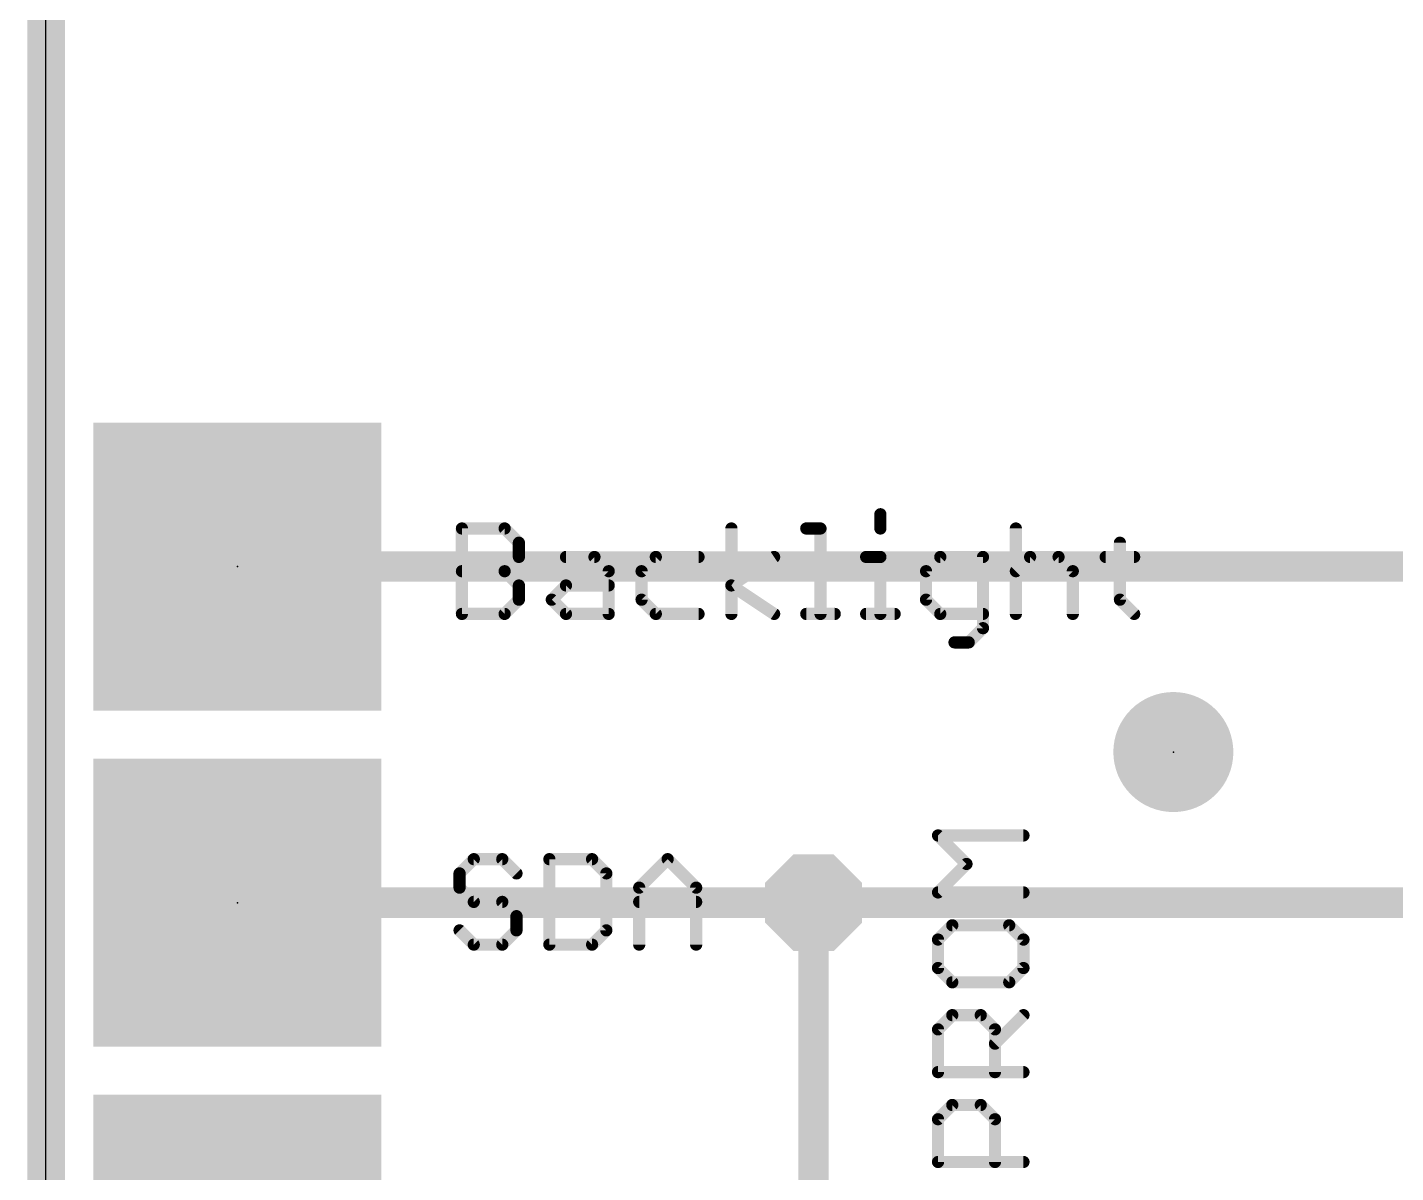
# Model space of a CAD drawing. Extents: x -31 to 165, y 0 to 136.
# Drawn here: x -0.15 to 11.25, y 76.25 to 85.79 of the extents above; entities that cross this region are included whole.
import ezdxf

# ---------------------------------------------------------------- set-up
doc = ezdxf.new("R2010")
doc.units = 0
for name, color, linetype in [('1', 12, 'CONTINUOUS'), ('16', 132, 'CONTINUOUS'), ('18', 3, 'CONTINUOUS'), ('20', 53, 'CONTINUOUS'), ('21', 40, 'CONTINUOUS'), ('22', 6, 'CONTINUOUS'), ('23', 40, 'CONTINUOUS')]:
    doc.layers.add(name, color=color, linetype=linetype)

# ---------------------------------------------------------------- blocks, each defined once
blk = doc.blocks.new('RECT')
blk.add_solid([(-0.5, -0.5), (0.5, -0.5), (-0.5, 0.5), (0.5, 0.5)])
blk = doc.blocks.new('PIE')
at = {"const_width": 0.5}
blk.add_lwpolyline([(0, -0.25, 1), (0, 0.25, 1), (0, -0.25)], format="xyb", dxfattribs=at)
blk = doc.blocks.new('OCTAGONV')
at = {"const_width": 0.5}
blk.add_lwpolyline([(-0.25, -0.1036), (-0.25, 0.1036), (-0.1036, 0.25), (0.1036, 0.25), (0.25, 0.1036), (0.25, -0.1036), (0.1036, -0.25), (-0.1036, -0.25), (-0.25, -0.1036), (-0.25, 0.1036)], dxfattribs=at)

msp = doc.modelspace()

# ---------------------------------------------------------------- linework, layer by layer
at = {"layer": '1'}
for points, const_width in [([(-0.0008, 8.001), (-0.0008, 108.201)], 0.3), ([(1.5992, 81.301), (32.3992, 81.301)], 0.254), ([(6.3992, 78.501), (1.5992, 78.501)], 0.254), ([(6.3992, 64.351), (6.3992, 78.501)], 0.254)]:
    msp.add_lwpolyline(points, dxfattribs=dict(at, const_width=const_width))
at = {"layer": '1', "const_width": 0.127}
for points in [[(1.5992, 81.3645, 1), (1.5992, 81.2375)], [(1.5992, 78.5645, 1), (1.5992, 78.4375)], [(6.4627, 78.501, 1), (6.3357, 78.501)], [(6.3992, 78.4375, 1), (6.3992, 78.5645)]]:
    msp.add_lwpolyline(points, format="xyb", dxfattribs=at)
at = {"layer": '16'}
for points, const_width in [([(-0.0008, 8.001), (-0.0008, 108.201)], 0.25), ([(15.5992, 78.501), (6.3992, 78.501)], 0.254)]:
    msp.add_lwpolyline(points, dxfattribs=dict(at, const_width=const_width))
at = {"layer": '16', "const_width": 0.127}
msp.add_lwpolyline([(6.3992, 78.5645, 1), (6.3992, 78.4375)], format="xyb", dxfattribs=at)
at = {"layer": '20'}
msp.add_line((-0.0008, 112.201), (-0.0008, 4.001), dxfattribs=at)
at = {"layer": '21', "const_width": 0.1016}
for points in [[(6.9563, 81.737), (6.9563, 81.6184)], [(3.4698, 80.9066), (3.4698, 81.6184)], [(3.4698, 81.6184), (3.8257, 81.6184)], [(3.8257, 81.6184), (3.9444, 81.4997)], [(5.7151, 80.9066), (5.7151, 81.6184)], [(6.3387, 81.6184), (6.4574, 81.6184)], [(6.4574, 81.6184), (6.4574, 80.9066)], [(8.085, 81.6184), (8.085, 80.9066)], [(3.9444, 81.4997), (3.9444, 81.3811)], [(8.9521, 81.4997), (8.9521, 81.0252)], [(3.9444, 81.3811), (3.8257, 81.2625)], [(4.3369, 81.3811), (4.5741, 81.3811)], [(4.5741, 81.3811), (4.6928, 81.2625)], [(5.0853, 81.3811), (4.9666, 81.2625)], [(5.4412, 81.3811), (5.0853, 81.3811)], [(5.7151, 81.1438), (6.071, 81.3811)], [(6.8377, 81.3811), (6.9563, 81.3811)], [(6.9563, 81.3811), (6.9563, 80.9066)], [(7.4553, 81.3811), (7.3366, 81.2625)], [(7.8112, 81.3811), (7.4553, 81.3811)], [(7.8112, 80.7879), (7.8112, 81.3811)], [(8.085, 81.2625), (8.2037, 81.3811)], [(8.2037, 81.3811), (8.4409, 81.3811)], [(8.4409, 81.3811), (8.5596, 81.2625)], [(8.8335, 81.3811), (9.0707, 81.3811)], [(3.4698, 81.2625), (3.8257, 81.2625)], [(3.8257, 81.2625), (3.9444, 81.1438)], [(4.6928, 81.2625), (4.6928, 80.9066)], [(4.9666, 81.2625), (4.9666, 81.0252)], [(7.3366, 81.2625), (7.3366, 81.0252)], [(8.5596, 81.2625), (8.5596, 80.9066)], [(3.9444, 81.1438), (3.9444, 81.0252)], [(4.2182, 81.0252), (4.3369, 81.1438)], [(4.3369, 81.1438), (4.6928, 81.1438)], [(6.071, 80.9066), (5.7151, 81.1438)], [(3.9444, 81.0252), (3.8257, 80.9066)], [(4.3369, 80.9066), (4.2182, 81.0252)], [(4.9666, 81.0252), (5.0853, 80.9066)], [(7.3366, 81.0252), (7.4553, 80.9066)], [(8.9521, 81.0252), (9.0707, 80.9066)], [(3.8257, 80.9066), (3.4698, 80.9066)], [(4.6928, 80.9066), (4.3369, 80.9066)], [(5.0853, 80.9066), (5.4412, 80.9066)], [(6.3387, 80.9066), (6.576, 80.9066)], [(6.8377, 80.9066), (7.075, 80.9066)], [(7.4553, 80.9066), (7.8112, 80.9066)], [(7.6925, 80.6693), (7.8112, 80.7879)], [(7.5739, 80.6693), (7.6925, 80.6693)], [(7.6739, 78.8238), (7.4366, 79.061)], [(7.4366, 79.061), (8.1484, 79.061)], [(3.5686, 78.8636), (3.45, 78.745)], [(3.8059, 78.8636), (3.5686, 78.8636)], [(3.9245, 78.745), (3.8059, 78.8636)], [(4.1984, 78.8636), (4.1984, 78.1518)], [(4.5543, 78.8636), (4.1984, 78.8636)], [(4.673, 78.745), (4.5543, 78.8636)], [(4.9468, 78.6263), (5.1841, 78.8636)], [(5.1841, 78.8636), (5.4214, 78.6263)], [(3.45, 78.745), (3.45, 78.6263)], [(4.673, 78.2704), (4.673, 78.745)], [(7.4366, 78.5865), (7.6739, 78.8238)], [(3.45, 78.6263), (3.5686, 78.5077)], [(4.9468, 78.1518), (4.9468, 78.6263)], [(5.4214, 78.6263), (5.4214, 78.1518)], [(3.5686, 78.5077), (3.8059, 78.5077)], [(3.8059, 78.5077), (3.9245, 78.3891)], [(4.9468, 78.5077), (5.4214, 78.5077)], [(8.1484, 78.5865), (7.4366, 78.5865)], [(3.9245, 78.3891), (3.9245, 78.2704)], [(3.5686, 78.1518), (3.45, 78.2704)], [(3.9245, 78.2704), (3.8059, 78.1518)], [(4.5543, 78.1518), (4.673, 78.2704)], [(7.5552, 78.3126), (7.4366, 78.194)], [(8.0298, 78.3126), (7.5552, 78.3126)], [(8.1484, 78.194), (8.0298, 78.3126)], [(7.4366, 78.194), (7.4366, 77.9567)], [(8.1484, 77.9567), (8.1484, 78.194)], [(3.8059, 78.1518), (3.5686, 78.1518)], [(4.1984, 78.1518), (4.5543, 78.1518)], [(7.4366, 77.9567), (7.5552, 77.8381)], [(8.0298, 77.8381), (8.1484, 77.9567)], [(7.5552, 77.8381), (8.0298, 77.8381)], [(7.4366, 77.4456), (7.5552, 77.5642)], [(7.5552, 77.5642), (7.7925, 77.5642)], [(7.7925, 77.5642), (7.9111, 77.4456)], [(7.9111, 77.3269), (8.1484, 77.5642)], [(7.4366, 77.0897), (7.4366, 77.4456)], [(7.9111, 77.4456), (7.9111, 77.0897)], [(8.1484, 77.0897), (7.4366, 77.0897)], [(7.4366, 76.6971), (7.5552, 76.8158)], [(7.5552, 76.8158), (7.7925, 76.8158)], [(7.7925, 76.8158), (7.9111, 76.6971)], [(7.4366, 76.3412), (7.4366, 76.6971)], [(7.9111, 76.6971), (7.9111, 76.3412)], [(8.1484, 76.3412), (7.4366, 76.3412)]]:
    msp.add_lwpolyline(points, dxfattribs=at)
at = {"layer": '21', "const_width": 0.0508}
for points in [[(6.9817, 81.737, 1), (6.9309, 81.737)], [(3.4952, 81.6184, 1), (3.4444, 81.6184)], [(3.4698, 81.6438, 1), (3.4698, 81.593)], [(3.8437, 81.6363, 1), (3.8078, 81.6004)], [(3.8257, 81.593, 1), (3.8257, 81.6438)], [(5.7405, 81.6184, 1), (5.6897, 81.6184)], [(6.3387, 81.6438, 1), (6.3387, 81.593)], [(6.4828, 81.6184, 1), (6.432, 81.6184)], [(6.4574, 81.593, 1), (6.4574, 81.6438)], [(6.9309, 81.6184, 1), (6.9817, 81.6184)], [(8.1104, 81.6184, 1), (8.0596, 81.6184)], [(3.9697, 81.4997, 1), (3.919, 81.4997)], [(3.9264, 81.4818, 1), (3.9623, 81.5177)], [(8.9775, 81.4997, 1), (8.9267, 81.4997)], [(3.919, 81.3811, 1), (3.9697, 81.3811)], [(3.9623, 81.3631, 1), (3.9264, 81.3991)], [(4.3369, 81.4065, 1), (4.3369, 81.3557)], [(4.5921, 81.3991, 1), (4.5562, 81.3631)], [(4.5741, 81.3557, 1), (4.5741, 81.4065)], [(5.0853, 81.4065, 1), (5.0853, 81.3557)], [(5.1032, 81.3631, 1), (5.0673, 81.3991)], [(5.4412, 81.3557, 1), (5.4412, 81.4065)], [(6.0851, 81.36, 1), (6.0569, 81.4022)], [(6.8377, 81.4065, 1), (6.8377, 81.3557)], [(6.9817, 81.3811, 1), (6.9309, 81.3811)], [(6.9563, 81.3557, 1), (6.9563, 81.4065)], [(7.4553, 81.4065, 1), (7.4553, 81.3557)], [(7.4732, 81.3631, 1), (7.4373, 81.3991)], [(7.8366, 81.3811, 1), (7.7858, 81.3811)], [(7.8112, 81.3557, 1), (7.8112, 81.4065)], [(8.2037, 81.4065, 1), (8.2037, 81.3557)], [(8.2216, 81.3631, 1), (8.1857, 81.3991)], [(8.4589, 81.3991, 1), (8.423, 81.3631)], [(8.4409, 81.3557, 1), (8.4409, 81.4065)], [(8.8335, 81.4065, 1), (8.8335, 81.3557)], [(9.0707, 81.3557, 1), (9.0707, 81.4065)], [(3.4698, 81.2879, 1), (3.4698, 81.2371)], [(3.8437, 81.2804, 1), (3.8078, 81.2445)], [(3.8078, 81.2804, 1), (3.8437, 81.2445)], [(3.8257, 81.2371, 1), (3.8257, 81.2879)], [(4.7182, 81.2625, 1), (4.6674, 81.2625)], [(4.6748, 81.2445, 1), (4.7107, 81.2804)], [(4.992, 81.2625, 1), (4.9412, 81.2625)], [(4.9487, 81.2804, 1), (4.9846, 81.2445)], [(7.362, 81.2625, 1), (7.3112, 81.2625)], [(7.3187, 81.2804, 1), (7.3546, 81.2445)], [(8.0671, 81.2804, 1), (8.103, 81.2445)], [(8.585, 81.2625, 1), (8.5342, 81.2625)], [(8.5416, 81.2445, 1), (8.5775, 81.2804)], [(3.9697, 81.1438, 1), (3.919, 81.1438)], [(3.9264, 81.1259, 1), (3.9623, 81.1618)], [(4.3369, 81.1692, 1), (4.3369, 81.1184)], [(4.3548, 81.1259, 1), (4.3189, 81.1618)], [(4.6928, 81.1184, 1), (4.6928, 81.1692)], [(5.7291, 81.165, 1), (5.701, 81.1227)], [(5.701, 81.165, 1), (5.7291, 81.1227)], [(3.9623, 81.0072, 1), (3.9264, 81.0432)], [(4.2362, 81.0432, 1), (4.2003, 81.0072)], [(4.2003, 81.0432, 1), (4.2362, 81.0072)], [(4.9846, 81.0432, 1), (4.9487, 81.0072)], [(7.3546, 81.0432, 1), (7.3187, 81.0072)], [(8.9701, 81.0432, 1), (8.9341, 81.0072)], [(3.4698, 80.932, 1), (3.4698, 80.8812)], [(3.8078, 80.9245, 1), (3.8437, 80.8886)], [(3.8257, 80.8812, 1), (3.8257, 80.932)], [(3.919, 81.0252, 1), (3.9697, 81.0252)], [(4.3369, 80.932, 1), (4.3369, 80.8812)], [(4.3189, 80.8886, 1), (4.3548, 80.9245)], [(4.6928, 80.8812, 1), (4.6928, 80.932)], [(4.9412, 81.0252, 1), (4.992, 81.0252)], [(5.0853, 80.932, 1), (5.0853, 80.8812)], [(5.0673, 80.8886, 1), (5.1032, 80.9245)], [(5.4412, 80.8812, 1), (5.4412, 80.932)], [(6.0569, 80.8854, 1), (6.0851, 80.9277)], [(6.3387, 80.932, 1), (6.3387, 80.8812)], [(6.576, 80.8812, 1), (6.576, 80.932)], [(6.8377, 80.932, 1), (6.8377, 80.8812)], [(7.075, 80.8812, 1), (7.075, 80.932)], [(7.3112, 81.0252, 1), (7.362, 81.0252)], [(7.4553, 80.932, 1), (7.4553, 80.8812)], [(7.4373, 80.8886, 1), (7.4732, 80.9245)], [(7.8112, 80.8812, 1), (7.8112, 80.932)], [(8.9267, 81.0252, 1), (8.9775, 81.0252)], [(9.0528, 80.8886, 1), (9.0887, 80.9245)], [(3.4444, 80.9066, 1), (3.4952, 80.9066)], [(4.6674, 80.9066, 1), (4.7182, 80.9066)], [(5.6897, 80.9066, 1), (5.7405, 80.9066)], [(6.432, 80.9066, 1), (6.4828, 80.9066)], [(6.9309, 80.9066, 1), (6.9817, 80.9066)], [(7.8291, 80.77, 1), (7.7932, 80.8059)], [(8.0596, 80.9066, 1), (8.1104, 80.9066)], [(8.5342, 80.9066, 1), (8.585, 80.9066)], [(7.5739, 80.6947, 1), (7.5739, 80.6439)], [(7.6746, 80.6873, 1), (7.7105, 80.6513)], [(7.6925, 80.6439, 1), (7.6925, 80.6947)], [(7.7858, 80.7879, 1), (7.8366, 80.7879)], [(7.4546, 79.079, 1), (7.4186, 79.0431)], [(7.4366, 79.0864, 1), (7.4366, 79.0356)], [(8.1484, 79.0356, 1), (8.1484, 79.0864)], [(3.5686, 78.889, 1), (3.5686, 78.8382)], [(3.5866, 78.8456, 1), (3.5507, 78.8816)], [(3.8239, 78.8816, 1), (3.7879, 78.8456)], [(3.8059, 78.8382, 1), (3.8059, 78.889)], [(4.2238, 78.8636, 1), (4.173, 78.8636)], [(4.1984, 78.889, 1), (4.1984, 78.8382)], [(4.5723, 78.8816, 1), (4.5364, 78.8456)], [(4.5543, 78.8382, 1), (4.5543, 78.889)], [(5.2021, 78.8816, 1), (5.1661, 78.8456)], [(5.2021, 78.8456, 1), (5.1661, 78.8816)], [(3.4754, 78.745, 1), (3.4246, 78.745)], [(3.432, 78.7629, 1), (3.468, 78.727)], [(3.9066, 78.727, 1), (3.9425, 78.7629)], [(4.6984, 78.745, 1), (4.6476, 78.745)], [(4.655, 78.727, 1), (4.6909, 78.7629)], [(7.6918, 78.8058, 1), (7.6559, 78.8417)], [(7.6559, 78.8058, 1), (7.6918, 78.8417)], [(3.468, 78.6443, 1), (3.432, 78.6084)], [(4.9722, 78.6263, 1), (4.9214, 78.6263)], [(4.9289, 78.6443, 1), (4.9648, 78.6084)], [(5.4468, 78.6263, 1), (5.396, 78.6263)], [(5.4034, 78.6084, 1), (5.4393, 78.6443)], [(3.4246, 78.6263, 1), (3.4754, 78.6263)], [(3.5686, 78.5331, 1), (3.5686, 78.4823)], [(3.5507, 78.4897, 1), (3.5866, 78.5257)], [(3.8239, 78.5257, 1), (3.7879, 78.4897)], [(3.8059, 78.4823, 1), (3.8059, 78.5331)], [(4.9468, 78.5331, 1), (4.9468, 78.4823)], [(5.4214, 78.4823, 1), (5.4214, 78.5331)], [(7.4366, 78.6119, 1), (7.4366, 78.5611)], [(7.4186, 78.6044, 1), (7.4546, 78.5685)], [(8.1484, 78.5611, 1), (8.1484, 78.6119)], [(3.9499, 78.3891, 1), (3.8991, 78.3891)], [(3.9066, 78.3711, 1), (3.9425, 78.407)], [(3.468, 78.2884, 1), (3.432, 78.2525)], [(3.9425, 78.2525, 1), (3.9066, 78.2884)], [(4.6909, 78.2525, 1), (4.655, 78.2884)], [(7.5552, 78.338, 1), (7.5552, 78.2872)], [(7.5732, 78.2946, 1), (7.5373, 78.3306)], [(8.0477, 78.3306, 1), (8.0118, 78.2946)], [(8.0298, 78.2872, 1), (8.0298, 78.338)], [(3.8991, 78.2704, 1), (3.9499, 78.2704)], [(4.6476, 78.2704, 1), (4.6984, 78.2704)], [(7.462, 78.194, 1), (7.4112, 78.194)], [(7.4186, 78.2119, 1), (7.4546, 78.176)], [(8.1738, 78.194, 1), (8.123, 78.194)], [(8.1304, 78.176, 1), (8.1664, 78.2119)], [(3.5686, 78.1772, 1), (3.5686, 78.1264)], [(3.5507, 78.1338, 1), (3.5866, 78.1698)], [(3.7879, 78.1698, 1), (3.8239, 78.1338)], [(3.8059, 78.1264, 1), (3.8059, 78.1772)], [(4.1984, 78.1772, 1), (4.1984, 78.1264)], [(4.173, 78.1518, 1), (4.2238, 78.1518)], [(4.5364, 78.1698, 1), (4.5723, 78.1338)], [(4.5543, 78.1264, 1), (4.5543, 78.1772)], [(4.9214, 78.1518, 1), (4.9722, 78.1518)], [(5.396, 78.1518, 1), (5.4468, 78.1518)], [(7.4546, 77.9747, 1), (7.4186, 77.9387)], [(7.4112, 77.9567, 1), (7.462, 77.9567)], [(8.123, 77.9567, 1), (8.1738, 77.9567)], [(8.1664, 77.9387, 1), (8.1304, 77.9747)], [(7.5552, 77.8635, 1), (7.5552, 77.8127)], [(7.5373, 77.8201, 1), (7.5732, 77.856)], [(8.0118, 77.856, 1), (8.0477, 77.8201)], [(8.0298, 77.8127, 1), (8.0298, 77.8635)], [(7.5552, 77.5896, 1), (7.5552, 77.5388)], [(7.5732, 77.5462, 1), (7.5373, 77.5822)], [(7.8105, 77.5822, 1), (7.7745, 77.5462)], [(7.7925, 77.5388, 1), (7.7925, 77.5896)], [(8.1664, 77.5462, 1), (8.1304, 77.5822)], [(7.462, 77.4456, 1), (7.4112, 77.4456)], [(7.4186, 77.4635, 1), (7.4546, 77.4276)], [(7.9365, 77.4456, 1), (7.8857, 77.4456)], [(7.8932, 77.4276, 1), (7.9291, 77.4635)], [(7.8932, 77.3449, 1), (7.9291, 77.309)], [(7.4366, 77.1151, 1), (7.4366, 77.0643)], [(7.4112, 77.0897, 1), (7.462, 77.0897)], [(7.8857, 77.0897, 1), (7.9365, 77.0897)], [(8.1484, 77.0643, 1), (8.1484, 77.1151)], [(7.5552, 76.8412, 1), (7.5552, 76.7904)], [(7.5732, 76.7978, 1), (7.5373, 76.8337)], [(7.8105, 76.8337, 1), (7.7745, 76.7978)], [(7.7925, 76.7904, 1), (7.7925, 76.8412)], [(7.462, 76.6971, 1), (7.4112, 76.6971)], [(7.4186, 76.7151, 1), (7.4546, 76.6792)], [(7.9365, 76.6971, 1), (7.8857, 76.6971)], [(7.8932, 76.6792, 1), (7.9291, 76.7151)], [(7.4366, 76.3666, 1), (7.4366, 76.3158)], [(8.1484, 76.3158, 1), (8.1484, 76.3666)], [(7.4112, 76.3412, 1), (7.462, 76.3412)], [(7.8857, 76.3412, 1), (7.9365, 76.3412)]]:
    msp.add_lwpolyline(points, format="xyb", dxfattribs=at)
at = {"layer": '22', "const_width": 0.127}
msp.add_lwpolyline([(0.0992, 108.001), (0.0992, 8.001)], dxfattribs=at)
at = {"layer": '23'}
for p in [(1.5992, 81.301), (9.3972, 79.756), (1.5992, 78.501)]:
    msp.add_point(p, dxfattribs=at)

# ---------------------------------------------------------------- block references
at = {"layer": '1', "xscale": 2.4, "yscale": 2.4}
for p in [(1.5992, 81.301), (1.5992, 78.501), (1.5992, 75.701)]:
    msp.add_blockref('RECT', p, dxfattribs=at)
at = {"layer": '1'}
msp.add_blockref('PIE', (9.3972, 79.756), dxfattribs=at)
at = {"layer": '18', "xscale": 0.8064, "yscale": 0.8064}
msp.add_blockref('OCTAGONV', (6.3992, 78.501), dxfattribs=at)
msp.add_blockref('OCTAGONV', (6.3992, 78.501), dxfattribs=at)

doc.saveas('drawing.dxf')
